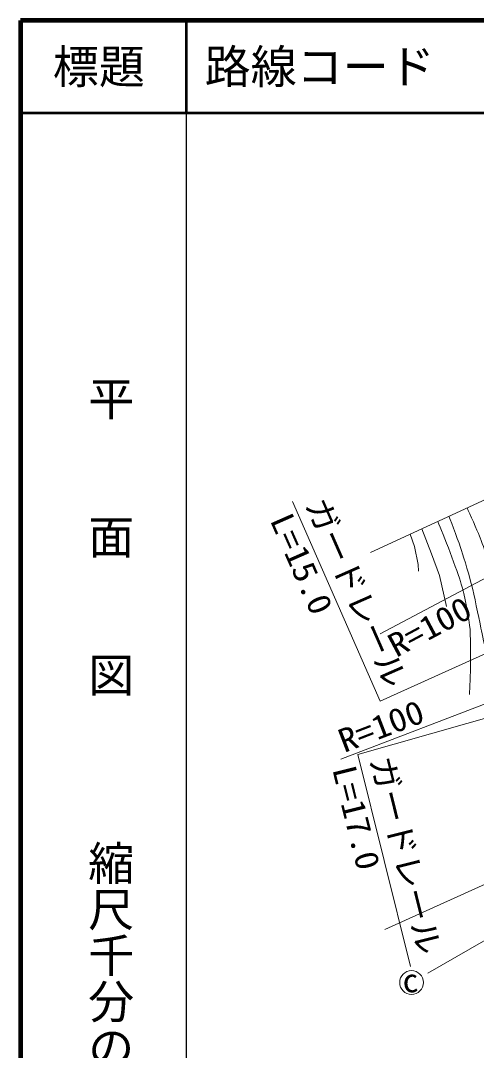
# Model space of a CAD drawing. Units: millimetres, scale not verified. Extents: x 40000 to 680000, y 20000 to 380000.
# Drawn here: x 40000 to 89530, y 268167 to 380000 of the extents above; entities that cross this region are included whole.
import ezdxf
from ezdxf.enums import TextEntityAlignment as Align

# ---------------------------------------------------------------- set-up
doc = ezdxf.new("R2010")
doc.units = ezdxf.units.MM
doc.header["$LTSCALE"] = 1000
for name, color, linetype, lineweight in [('M-TTL', 2, 'Continuous', 140), ('M-TTL-BAND', 7, 'Continuous', 25), ('M-TTL-LINE', 7, 'Continuous', 50), ('M-TTL-TXT', 7, 'Continuous', 13), ('M-WORK', 1, 'Continuous', 13)]:
    doc.layers.add(name, color=color, linetype=linetype, lineweight=lineweight)
doc.styles.add('@ＭＳ ゴシック', font='')
doc.styles.add('ＭＳ ゴシック', font='')
doc.styles.get('@ＭＳ ゴシック').set_extended_font_data('@MS Gothic')
doc.styles.get('ＭＳ ゴシック').set_extended_font_data('MS Gothic')

msp = doc.modelspace()

# ---------------------------------------------------------------- linework, layer by layer
at = {"layer": 'M-TTL'}
for p, q in [((40000, 380000), (40000, 20000)), ((680000, 380000), (40000, 380000))]:
    msp.add_line(p, q, dxfattribs=at)
at = {"layer": 'M-TTL-BAND'}
msp.add_line((58000, 370000), (58000, 20000), dxfattribs=at)
at = {"layer": 'M-TTL-LINE'}
for p, q in [((58000, 380000), (58000, 370000)), ((40000, 370000), (680000, 370000))]:
    msp.add_line(p, q, dxfattribs=at)
at = {"layer": 'M-WORK'}
for p, q in [((78026, 322229), (94409, 329821)), ((98151, 323525), (79083, 313406)), ((100958, 309837), (74802, 299794)), ((105414, 292961), (79569, 281308)), ((107301, 289852), (84252, 276540))]:
    msp.add_line(p, q, dxfattribs=at)
for points in [[(99140, 315135), (79069, 306079), (69533, 327776)], [(83605, 324814), (84634, 322093), (85509, 319738), (86289, 316367)], [(82346, 324231), (82805, 322898), (83207, 320950), (83227, 320194)], [(104032, 308070), (76639, 300284), (82366, 277287)]]:
    msp.add_lwpolyline(points, dxfattribs=at)
msp.add_circle((82484, 275536), 1291, dxfattribs=at)
for points, knots in [([(88509, 327087), (88795, 326481), (89608, 324643), (89864, 324024), (90051, 323573), (90551, 322197), (90719, 321739), (90881, 321297), (91371, 319970), (91515, 319522), (92045, 317871), (93609, 312912), (94089, 311247), (94411, 310130), (95280, 306753), (95521, 305616), (95705, 304751), (96139, 302129), (96215, 301247), (96306, 300185), (96419, 296983), (96357, 295919), (96291, 294782), (95785, 291398), (95578, 290277), (95501, 289857), (95117, 288626), (94942, 288235)], [0, 0, 0, 0, 1, 1, 1, 2, 2, 2, 3, 3, 3, 4, 4, 4, 5, 5, 5, 6, 6, 6, 7, 7, 7, 8, 8, 8, 9, 9, 9, 9]), ([(85321, 325610), (85927, 324286), (87468, 320193), (87886, 318799), (88173, 317841), (88761, 314887), (88834, 313890), (88938, 312478), (88896, 308224), (88765, 306815)], [0, 0, 0, 0, 1, 1, 1, 2, 2, 2, 3, 3, 3, 3]), ([(86542, 326175), (86843, 325440), (87670, 323201), (87920, 322447), (88169, 321691), (88840, 319400), (89034, 318628), (89252, 317762), (89789, 315138), (89974, 314265), (90217, 313118), (90952, 309677), (91174, 308525), (91335, 307692), (91755, 305182), (91890, 304345), (92007, 303623), (92369, 301457), (92436, 300729), (92470, 300360), (92429, 299248), (92394, 298880), (92360, 298522), (92177, 297458), (92090, 297109)], [0, 0, 0, 0, 1, 1, 1, 2, 2, 2, 3, 3, 3, 4, 4, 4, 5, 5, 5, 6, 6, 6, 7, 7, 7, 8, 8, 8, 8])]:
    msp.add_open_spline(points, degree=3, knots=knots, dxfattribs=at)

# ---------------------------------------------------------------- texts
at = {"layer": 'M-TTL-BAND', "style": '@ＭＳ ゴシック'}
for s, p in [('平\u3000\u3000面\u3000\u3000図', (49777, 306475)), ('縮尺千分の一', (49777, 261030))]:
    msp.add_text(s, height=3666, rotation=270, dxfattribs=at).set_placement(p, align=Align.MIDDLE_RIGHT)
at = {"layer": 'M-TTL-TXT', "style": 'ＭＳ ゴシック'}
msp.add_text('標題', height=3666, dxfattribs=at).set_placement((48500, 375000), align=Align.MIDDLE_CENTER)
msp.add_text('路線コード       64', height=3666, dxfattribs=at).set_placement((60000, 375000), align=Align.MIDDLE_LEFT)
at = {"layer": 'M-WORK', "style": 'ＭＳ ゴシック'}
for s, rotation, width, p in [('ガードレール', 293.724, 1.05, (74621, 317069)), ('L=15.0', 293.724, 1.1, (68664, 320185)), ('R=100', 28.123, 1.1, (85417, 312374)), ('R=100', 21.068, 1.1, (79913, 301471)), ('ガードレール', 283.985, 1.05, (79842, 288870)), ('L=17.0', 283.985, 1.1, (74498, 292949))]:
    msp.add_text(s, height=2566, rotation=rotation, dxfattribs=dict(at, width=width)).set_placement(p, align=Align.BOTTOM_CENTER)
msp.add_text('c', height=2566, rotation=2.289, dxfattribs=at).set_placement((82363, 275758), align=Align.MIDDLE_CENTER)

doc.saveas('drawing.dxf')
